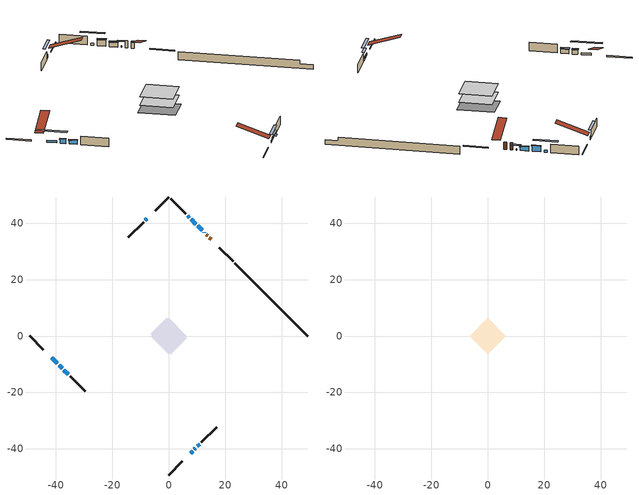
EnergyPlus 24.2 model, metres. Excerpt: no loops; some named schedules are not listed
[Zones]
conditioned space
 floor adiabatic (AdiabaticFloorConstruction): -6.4,0 0,6.4 6.4,0 0,-6.4 z1.13
 floor foundation (Slab1 construction): -6.44,0.76 -0.76,6.44 6.44,-0.76 0.76,-6.44 z-1.19
 wall outside (RimJoist1 construction): 0,-49.24 4.83,-44.4 / -49.24,0 -44.4,-4.83 / 0,49.24 -4.83,44.4 / 22.8,26.43 17.97,31.27 z1.13:1.43
 wall outside (AdiabaticWallConstruction 1): 15.01,34.22 14.42,34.81 / 13.77,35.47 13.31,35.93 z1.13:3.16
 wall outside (AdiabaticWallConstruction): 12.66,36.58 12.51,36.73 z1.13:1.59; -7.79,41.45 -8.28,40.96 z1.13:2.17; 7.79,-41.45 8.44,-40.8 / -41.45,-7.79 -39.51,-9.73 / 7.31,41.93 6.66,42.58 z1.13:1.74; 9.09,-40.15 9.47,-39.77 z1.13:2.02; 11.85,37.38 10.24,39 / -38.85,-10.39 -37.77,-11.46 / -37.12,-12.12 -35.61,-13.63 z1.13:2.35; 9.58,39.66 7.96,41.27 z1.13:2.81; 10.13,-39.11 10.94,-38.3 z1.13:1.66
 wall outside (Wall1 construction): 11.59,-37.65 16.94,-32.3 / -34.95,-14.29 -29.61,-19.63 / -8.93,40.31 -14.28,34.96 / 6,43.23 0.66,48.58 z1.13:3.57
 wall foundation (FoundationWall1 construction): 23.46,25.78,-1.19 23.46,25.78,1.13 46.66,2.58,1.13 46.66,2.58,0.17 49.24,0,0.17 49.24,0,-1.19
 window (WindowConstruction 5): 12.65,36.58 12.51,36.73 z1.13:1.59
 window (WindowConstruction 8): -7.79,41.45 -8.27,40.96 z1.13:2.17
 window (WindowConstruction 9): 7.79,-41.45 8.44,-40.8 z1.13:1.74
 window (WindowConstruction 10): -41.45,-7.79 -39.51,-9.73 z1.13:1.74
 window (WindowConstruction 6): 9.09,-40.14 9.47,-39.77 z1.13:2.02
 window (WindowConstruction): 11.85,37.38 10.24,39 z1.13:2.35
 window (WindowConstruction 1): 9.58,39.66 7.96,41.27 z1.13:2.81
 window (WindowConstruction 2): 10.13,-39.11 10.93,-38.3 z1.13:1.66
 window (WindowConstruction 3): -38.85,-10.39 -37.77,-11.46 z1.13:2.35
 window (WindowConstruction 4): -37.12,-12.12 -35.61,-13.63 z1.13:2.35
 window (WindowConstruction 7): 7.31,41.93 6.66,42.58 z1.13:1.74
 door (Door): 15.01,34.22 14.42,34.81 z1.13:3.16
 door (Door 1): 13.77,35.47 13.31,35.93 z1.13:3.16
 ceiling adiabatic (AdiabaticFloorConstruction): 0,-6.4 6.4,0 0,6.4 -6.4,0 z1.13
attic - vented
 floor to conditioned space (Floor1 construction Reversed): -6.4,0 0,6.4 6.4,0 0,-6.4 z3.57
 roof outside (Roof1 construction): 7.13,-42.1,3.57 0.9,-35.87,6.51 -0.74,-37.51,6.51 5.49,-43.75,3.57; -42.1,-7.13,3.57 -35.87,-0.9,6.51 -37.51,0.74,6.51 -43.75,-5.49,3.57; -7.13,42.1,3.57 -0.9,35.87,6.51 0.74,37.51,6.51 -5.49,43.75,3.57; 15.67,33.57,3.57 9.44,27.33,6.51 11.08,25.69,6.51 17.31,31.92,3.57
shading: 11.65,37.59 13.52,35.72 14.05,36.26 12.18,38.13 z2.81; -10.32,38.91 -5.74,43.5 -6.28,44.03 -10.86,39.45 z5.07; 10.49,-38.75 5.74,-43.5 6.28,-44.03 11.02,-39.29 z4.64; -37.46,-11.78 -43.5,-5.74 -44.03,-6.28 -38,-12.32 z4.64; 10.33,-38.91 8.23,-41.01 8.77,-41.54 10.87,-39.44 z3.24; 10.13,39.11 11.96,37.28 12.49,37.82 10.67,39.64 z2.5; 7.86,41.38 9.68,39.55 10.22,40.09 8.39,41.92 z2.96; 11.04,-38.2 10.02,-39.22 10.56,-39.75 11.58,-38.73 z1.81; -37.67,-11.57 -38.96,-10.28 -39.49,-10.82 -38.2,-12.11 z2.5; -35.5,-13.73 -37.22,-12.01 -37.76,-12.55 -36.04,-14.27 z2.5; 4.61,44.63 9.36,39.88 9.89,40.42 5.15,45.16 z4.64
[Building]
Building 1: Terrain=Suburbs
[Site:Location]
Montreal Intl AP_QC: Latitude {deg}=45.47; Longitude {deg}=-73.74; Time Zone {hr}=-5; Elevation {m}=36; Keep Site Location Information=Yes
[Site:GroundTemperature:Shallow]
2.07863, -0.316383, -0.508184, 0.628371, 5.19101, 9.73239, 13.6695, 16.1636, 16.3755, 14.347, 10.5102, 6.10817
[Site:WaterMainsTemperature]
Calculation Method=Schedule; Temperature Schedule=mains temperature schedule
[Material] Roughness=Rough; Thermal Absorptance=0.9
Name | Thickness {m} | Conductivity {W/m-K} | Density {kg/m3} | Specific Heat {J/kg-K} | Solar Absorptance | Visible Absorptance
asphalt or fiberglass shingles | 0.00635 | 0.162714 | 1121.4 | 1465.45 | 0.4 | 0.4
ceiling loosefill ins | 0.0846667 | 0.0480833 | 16.02 | 1046.75 | 0.7 | 0.7
ceiling stud and cavity | 0.1397 | 0.101066 | 65.682 | 1177.47 | 0.7 | 0.7
concrete 4.0 in. | 0.1016 | 1.803125 | 2242.8 | 837.4 | 0.7 | 0.7
concrete 8.0 in. | 0.2032 | 1.803125 | 2242.8 | 837.4 | 0.7 | 0.7
door material | 0.04445 | 0.053851 | 512.64 | 1214.23 | 0.7 | 0.7
door material 1 | 0.04445 | 0.0451087 | 512.64 | 1214.23 | 0.7 | 0.7
exterior vertical ins | 0.015425 | 0.029427 | 32.04 | 1214.23 | 0.7 | 0.7
floor covering | 0.0127 | 0.0433444 | 54.468 | 1339.84 | 0.6 | 0.6
floor rigid ins; wall rigid ins | 0.512978 | 0.029427 | 32.04 | 1214.23 | 0.7 | 0.7
floor stud and cavity | 0.1397 | 1.75129 | 37.0049 | 1207.88 | 0.7 | 0.7
furniture material conditioned space 1 | 0.1524 | 0.115458 | 640.8 | 1214.23 | 0.6 | 0.6
gypsum board | 0.0127 | 0.160291 | 801 | 837.4 | 0.6 | 0.6
gypsum board 1 | 0.0127 | 0.160291 | 801 | 837.4 | 0.7 | 0.7
osb sheathing 0.5 in. | 0.0127 | 0.115458 | 512.64 | 1214.23 | 0.7 | 0.7
osb sheathing 0.75 in. | 0.01905 | 0.115458 | 512.64 | 1214.23 | 0.7 | 0.7
osb sheathing 2.0 in. | 0.0508 | 0.115458 | 512.64 | 1214.23 | 0.7 | 0.7
rim joist stud and cavity | 0.0508 | 0.0659308 | 125.044 | 1163.47 | 0.6 | 0.6
wall stud and cavity | 0.1397 | 0.440789 | 139.0536 | 1170.24 | 0.7 | 0.7
wall stud and cavity 1 | 0.0889 | 0.380278 | 52.3479 | 1209.89 | 0.7 | 0.7
wall stud and cavity 2 | 0.0889 | 0.391764 | 83.0341 | 1211.67 | 0.7 | 0.7
wood siding | 0.0254 | 0.102417 | 544.68 | 1172.36 | 0.74 | 0.74
wood siding 1; wood siding 2; wood siding 3 | 0.0254 | 0.102417 | 544.68 | 1172.36 | 0.7 | 0.7
[WindowMaterial:SimpleGlazingSystem]
Name | U-Factor {W/m2-K} | Solar Heat Gain Coefficient
WindowMaterial | 3.99958 | 0.69
WindowMaterial 1 | 1.632425 | 0.43
WindowMaterial 2 | 5.26294 | 0.62
WindowMaterial 3 | 4.25509 | 0.68
WindowMaterial 4 | 4.53275 | 0.66
WindowMaterial 5 | 3.10246 | 0.39
WindowMaterial 6 | 2.04862 | 0.29
WindowMaterial 7 | 5.33051 | 0.62
WindowMaterial 8 | 5.0608 | 0.63
[Construction]
AdiabaticFloorConstruction: floor stud and cavity, floor rigid ins, osb sheathing 0.75 in., floor covering
AdiabaticWallConstruction: wood siding 2, wall rigid ins, wall stud and cavity 1, gypsum board
AdiabaticWallConstruction 1: wood siding 3, wall rigid ins, wall stud and cavity 1, gypsum board
Door: door material
Door 1: door material 1
Floor1 construction Reversed: gypsum board, ceiling stud and cavity, ceiling loosefill ins
FoundationWall1 construction: concrete 8.0 in., gypsum board 1
furniture construction conditioned space 1: furniture material conditioned space 1
PartitionWallConstruction: gypsum board, wall stud and cavity 2, gypsum board
RimJoist1 construction: wood siding 1, osb sheathing 2.0 in., rim joist stud and cavity
Roof1 construction: asphalt or fiberglass shingles
Slab1 construction: concrete 4.0 in.
Wall1 construction: wood siding, osb sheathing 0.5 in., wall stud and cavity, gypsum board
WindowConstruction: WindowMaterial
WindowConstruction 1: WindowMaterial 1
WindowConstruction 10; WindowConstruction 7; WindowConstruction 9: WindowMaterial 7
WindowConstruction 2: WindowMaterial 2
WindowConstruction 3: WindowMaterial 3
WindowConstruction 4: WindowMaterial 4
WindowConstruction 5: WindowMaterial 5
WindowConstruction 6: WindowMaterial 6
WindowConstruction 8: WindowMaterial 8
[Zone] Multiplier=1; Part of Total Floor Area=Yes
Name | Volume {m3}
attic - vented | 39.0781
conditioned space | 408.2
[Space]
Name | Zone | Volume {m3}
attic - vented 1 | attic - vented | 39.0781
conditioned space 1 | conditioned space | 408.2
[ZoneInfiltration:EffectiveLeakageArea]
infil attic - vented 1: Zone or Space=attic - vented 1; Schedule=Always On Discrete; Effective Air Leakage Area {cm2}=3276.8; Stack Coefficient=0.000204342; Wind Coefficient=9.65826e-06
[ZoneMixing]
whole house fan mix: Zone or Space=attic - vented; Schedule=Always On Continuous; Design Flow Rate Calculation Method=Flow/Zone; Design Flow Rate {m3/s}=0; Source Zone or Space=conditioned space
[SurfaceProperty:ExposedFoundationPerimeter]
Slab1: Exposed Perimeter Calculation Method=TotalExposedPerimeter; Total Exposed Perimeter {m}=36.455
[InternalMass] Zone or ZoneList=conditioned space; Space or SpaceList=conditioned space 1
Name | Construction | Surface Area {m2}
furniture mass conditioned space 1 | furniture construction conditioned space 1 | 65.5278
partition wall mass | PartitionWallConstruction | 163.82
[Lights]
interior lighting: Zone or ZoneList or Space or SpaceList=conditioned space 1; Schedule=interior lighting schedule; Design Level Calculation Method=LightingLevel; Lighting Level {W}=343.2; Return Air Fraction=0; Fraction Radiant=0.6; Fraction Visible=0.2; Fraction Replaceable=1
[People]
occupants: Zone or ZoneList or Space or SpaceList=conditioned space 1; Number of People Schedule=occupants schedule; Number of People Calculation Method=People; Number of People=3; Fraction Radiant=0.314171; Sensible Heat Fraction=0.56303; Activity Level Schedule=occupants activity schedule; Carbon Dioxide Generation Rate {m3/s-W}=0; Enable ASHRAE 55 Comfort Warnings=No; Mean Radiant Temperature Calculation Type=EnclosureAveraged
[ElectricEquipment] Zone or ZoneList or Space or SpaceList=conditioned space 1; Design Level Calculation Method=EquipmentLevel
Name | Schedule | Design Level {W} | Fraction Latent | Fraction Radiant | Fraction Lost
clothes dryer | clothes dryer schedule | 140.772 | 0.015 | 0.081 | 0.85
clothes washer | clothes washer schedule | 32.1985 | 0.03 | 0.162 | 0.7
cooking range | cooking range schedule | 215.147 | 0.08 | 0.432 | 0.2
dishwasher | dishwasher schedule | 66.8632 | 0.3 | 0.18 | 0.4
fridge | fridge schedule | 72.9452 | 0 | 0.6 | 0
mech vent bath fan 0 | mech vent bath fan 0 schedule | 50.2 | 0 | 0 | 1
mech vent house fan | mech vent house fan schedule | 0 | 0 | 0 | 1
mech vent house fan cfis | mech vent house fan cfis schedule | 0 | 0 | 0 | 0
mech vent range fan 0 | mech vent range fan 0 schedule | 57 | 0 | 0 | 1
misc plug loads | misc plug loads schedule | 494.7 | 0.045 | 0.513 | 0.1
whole house fan | Always On Discrete | 0 | 0 | 0 | 1
[OtherEquipment] Zone or ZoneList or Space or SpaceList=conditioned space 1; Design Level Calculation Method=EquipmentLevel
Name | Fuel Type | Schedule | Design Level {W} | Fraction Latent | Fraction Radiant | Fraction Lost
clothes dryer 1 | Electricity | clothes dryer schedule | 0 | 0.015 | 0.081 | 0.85
cooking range 1 | Electricity | cooking range schedule | 0 | 0.08 | 0.432 | 0.2
general water use latent | None | general water use schedule | 62.594 | 1 | 0 | 0
general water use sensible | None | general water use schedule | -61.6891 | 0 | 0.6 | 0
mech vent house fan latent load | None | Always On Discrete | 0 | 1 | 0 | 0
mech vent house fan sensible load | None | Always On Discrete | 0 | 0 | 0 | 0
water heater energy adjustment1 | Electricity | Always On Discrete | 0.01 | 0 | 0 | 1
[ZoneInfiltration:DesignFlowRate] Zone or ZoneList or Space or SpaceList=conditioned space 1; Schedule=Always On Discrete; Design Flow Rate Calculation Method=Flow/Zone; Design Flow Rate {m3/s}=0
infil flow; natural vent flow; whole house fan flow
[AvailabilityManager:Scheduled]
furnace airloop Availability Manager: Schedule=Always On Discrete
[Foundation:Kiva]
Foundation Kiva 1: Initial Indoor Air Temperature {C}=18; Wall Height Above Grade {m}=1.12999; Wall Depth Below Slab {m}=0.2032; Custom Block Material Name 1=exterior vertical ins; Custom Block Depth 1 {m}=2.31999; Custom Block X Position 1 {m}=0.2159; Custom Block Z Position 1 {m}=0
[Foundation:Kiva:Settings]
Soil Conductivity {W/m-K}=0.849921; Soil Density {kg/m3}=1842.3; Soil Specific Heat {J/kg-K}=418.7; Ground Solar Absorptivity=0.9; Ground Thermal Absorptivity=0.9; Ground Surface Roughness {m}=0.03; Far-Field Width {m}=40; Deep-Ground Boundary Condition=ZeroFlux; Deep-Ground Depth {m}=40; Minimum Cell Dimension {m}=0.2; Maximum Cell Growth Coefficient=3; Simulation Timestep=Timestep
[Exterior:Lights]
exterior lighting: Schedule=exterior lighting schedule; Design Level {W}=75.6
[EnergyManagementSystem:GlobalVariable]
furnace_airloop_Fan_RTF
infil_program_Qfan
infil_program_Qinf
natural_vent_program_Qnv
natural_vent_program_Qwhf
[EnergyManagementSystem:Sensor]
Name | Output:Variable or Output:Meter Index Key | Output:Variable or Output:Meter
airflow_gain | infil flow | Infiltration Sensible Heat Gain Energy
airflow_gain_1 | natural vent flow | Infiltration Sensible Heat Gain Energy
airflow_gain_2 | whole house fan flow | Infiltration Sensible Heat Gain Energy
airflow_loss | infil flow | Infiltration Sensible Heat Loss Energy
airflow_loss_1 | natural vent flow | Infiltration Sensible Heat Loss Energy
airflow_loss_2 | whole house fan flow | Infiltration Sensible Heat Loss Energy
clg_load_cond |  | Cooling:EnergyTransfer:Zone:CONDITIONED SPACE
clg_sp_s; clg_sp_s_1 | cooling setpoint | Schedule Value
clothes_dryer_exhaust_0_sch_s | clothes dryer exhaust 0 schedule | Schedule Value
cool_season | cooling season schedule | Schedule Value
htg_load_cond |  | Heating:EnergyTransfer:Zone:CONDITIONED SPACE
htg_sp_s; htg_sp_s_1 | heating setpoint | Schedule Value
ig_ee_conv | clothes dryer | Electric Equipment Convective Heating Energy
ig_ee_conv_2 | cooking range | Electric Equipment Convective Heating Energy
ig_ee_conv_4 | fridge | Electric Equipment Convective Heating Energy
ig_ee_conv_5 | misc plug loads | Electric Equipment Convective Heating Energy
ig_ee_conv_6 | whole house fan | Electric Equipment Convective Heating Energy
ig_ee_rad | clothes dryer | Electric Equipment Radiant Heating Energy
ig_ee_rad_2 | cooking range | Electric Equipment Radiant Heating Energy
ig_ee_rad_4 | fridge | Electric Equipment Radiant Heating Energy
ig_ee_rad_5 | misc plug loads | Electric Equipment Radiant Heating Energy
ig_ee_rad_6 | whole house fan | Electric Equipment Radiant Heating Energy
ig_lgt_conv | interior lighting | Lights Convective Heating Energy
ig_lgt_rad | interior lighting | Lights Radiant Heating Energy
ig_lgt_vis | interior lighting | Lights Visible Radiation Heating Energy
ig_oe_conv | clothes dryer 1 | Other Equipment Convective Heating Energy
ig_oe_conv_1 | cooking range 1 | Other Equipment Convective Heating Energy
ig_oe_conv_2 | general water use latent | Other Equipment Convective Heating Energy
ig_oe_conv_3 | general water use sensible | Other Equipment Convective Heating Energy
ig_oe_conv_4 | water heater energy adjustment1 | Other Equipment Convective Heating Energy
ig_oe_rad | clothes dryer 1 | Other Equipment Radiant Heating Energy
ig_oe_rad_1 | cooking range 1 | Other Equipment Radiant Heating Energy
ig_oe_rad_2 | general water use latent | Other Equipment Radiant Heating Energy
ig_oe_rad_3 | general water use sensible | Other Equipment Radiant Heating Energy
ig_oe_rad_4 | water heater energy adjustment1 | Other Equipment Radiant Heating Energy
ig_ppl_conv | occupants | People Convective Heating Energy
ig_ppl_rad | occupants | People Radiant Heating Energy
im_conv | furniture mass conditioned space 1 | Surface Inside Face Convection Heat Gain Energy
im_conv_1 | partition wall mass | Surface Inside Face Convection Heat Gain Energy
im_ig | furniture mass conditioned space 1 | Surface Inside Face Internal Gains Radiation Heat Gain Energy
im_ig_1 | partition wall mass | Surface Inside Face Internal Gains Radiation Heat Gain Energy
im_lgt | furniture mass conditioned space 1 | Surface Inside Face Lights Radiation Heat Gain Energy
im_lgt_1 | partition wall mass | Surface Inside Face Lights Radiation Heat Gain Energy
im_sol | furniture mass conditioned space 1 | Surface Inside Face Solar Radiation Heat Gain Energy
im_sol_1 | partition wall mass | Surface Inside Face Solar Radiation Heat Gain Energy
im_surf | furniture mass conditioned space 1 | Surface Inside Face Net Surface Thermal Radiation Heat Gain Energy
im_surf_1 | partition wall mass | Surface Inside Face Net Surface Thermal Radiation Heat Gain Energy
mech_vent_bath_fan_0_sch_s | mech vent bath fan 0 schedule | Schedule Value
mech_vent_range_fan_0_sch_s | mech vent range fan 0 schedule | Schedule Value
mv_conv | mech vent bath fan 0 | Electric Equipment Convective Heating Energy
mv_conv_1 | mech vent house fan | Electric Equipment Convective Heating Energy
mv_conv_2 | mech vent house fan cfis | Electric Equipment Convective Heating Energy
mv_conv_3 | mech vent range fan 0 | Electric Equipment Convective Heating Energy
mv_conv_4 | mech vent house fan latent load | Other Equipment Convective Heating Energy
mv_conv_5 | mech vent house fan sensible load | Other Equipment Convective Heating Energy
mv_rad | mech vent bath fan 0 | Electric Equipment Radiant Heating Energy
mv_rad_1 | mech vent house fan | Electric Equipment Radiant Heating Energy
mv_rad_2 | mech vent house fan cfis | Electric Equipment Radiant Heating Energy
mv_rad_3 | mech vent range fan 0 | Electric Equipment Radiant Heating Energy
mv_rad_4 | mech vent house fan latent load | Other Equipment Radiant Heating Energy
mv_rad_5 | mech vent house fan sensible load | Other Equipment Radiant Heating Energy
natural_vent_s | natural vent schedule | Schedule Value
out_pb_s |  | Site Outdoor Air Barometric Pressure
out_wt_s |  | Site Outdoor Air Humidity Ratio
site_vw_s |  | Site Wind Speed
ss_back_out | Window1 | Surface Window Shortwave from Zone Back Out Window Heat Transfer Rate
ss_back_out_1 | Window10 | Surface Window Shortwave from Zone Back Out Window Heat Transfer Rate
ss_back_out_10 | Window9 | Surface Window Shortwave from Zone Back Out Window Heat Transfer Rate
ss_back_out_2 | Window11 | Surface Window Shortwave from Zone Back Out Window Heat Transfer Rate
ss_back_out_3 | Window12 | Surface Window Shortwave from Zone Back Out Window Heat Transfer Rate
ss_back_out_4 | Window2 | Surface Window Shortwave from Zone Back Out Window Heat Transfer Rate
ss_back_out_5 | Window3 | Surface Window Shortwave from Zone Back Out Window Heat Transfer Rate
ss_back_out_6 | Window4 | Surface Window Shortwave from Zone Back Out Window Heat Transfer Rate
ss_back_out_7 | Window5 | Surface Window Shortwave from Zone Back Out Window Heat Transfer Rate
ss_back_out_8 | Window6 | Surface Window Shortwave from Zone Back Out Window Heat Transfer Rate
ss_back_out_9 | Window7 | Surface Window Shortwave from Zone Back Out Window Heat Transfer Rate
ss_conv | Door1 | Surface Inside Face Convection Heat Gain Energy
ss_conv_1 | Door2 | Surface Inside Face Convection Heat Gain Energy
ss_conv_10 | Window6 | Surface Inside Face Convection Heat Gain Energy
ss_conv_11 | Window7 | Surface Inside Face Convection Heat Gain Energy
ss_conv_12 | Window9 | Surface Inside Face Convection Heat Gain Energy
ss_conv_2 | Window1 | Surface Inside Face Convection Heat Gain Energy
ss_conv_3 | Window10 | Surface Inside Face Convection Heat Gain Energy
ss_conv_4 | Window11 | Surface Inside Face Convection Heat Gain Energy
ss_conv_5 | Window12 | Surface Inside Face Convection Heat Gain Energy
ss_conv_6 | Window2 | Surface Inside Face Convection Heat Gain Energy
ss_conv_7 | Window3 | Surface Inside Face Convection Heat Gain Energy
ss_conv_8 | Window4 | Surface Inside Face Convection Heat Gain Energy
ss_conv_9 | Window5 | Surface Inside Face Convection Heat Gain Energy
ss_ig | Door1 | Surface Inside Face Internal Gains Radiation Heat Gain Energy
ss_ig_1 | Door2 | Surface Inside Face Internal Gains Radiation Heat Gain Energy
ss_ig_10 | Window6 | Surface Inside Face Internal Gains Radiation Heat Gain Energy
ss_ig_11 | Window7 | Surface Inside Face Internal Gains Radiation Heat Gain Energy
ss_ig_12 | Window9 | Surface Inside Face Internal Gains Radiation Heat Gain Energy
ss_ig_2 | Window1 | Surface Inside Face Internal Gains Radiation Heat Gain Energy
ss_ig_3 | Window10 | Surface Inside Face Internal Gains Radiation Heat Gain Energy
ss_ig_4 | Window11 | Surface Inside Face Internal Gains Radiation Heat Gain Energy
ss_ig_5 | Window12 | Surface Inside Face Internal Gains Radiation Heat Gain Energy
ss_ig_6 | Window2 | Surface Inside Face Internal Gains Radiation Heat Gain Energy
ss_ig_7 | Window3 | Surface Inside Face Internal Gains Radiation Heat Gain Energy
ss_ig_8 | Window4 | Surface Inside Face Internal Gains Radiation Heat Gain Energy
ss_ig_9 | Window5 | Surface Inside Face Internal Gains Radiation Heat Gain Energy
ss_lgt | Door1 | Surface Inside Face Lights Radiation Heat Gain Energy
ss_lgt_1 | Door2 | Surface Inside Face Lights Radiation Heat Gain Energy
ss_sol | Door1 | Surface Inside Face Solar Radiation Heat Gain Energy
ss_sol_1 | Door2 | Surface Inside Face Solar Radiation Heat Gain Energy
ss_surf | Door1 | Surface Inside Face Net Surface Thermal Radiation Heat Gain Energy
ss_surf_1 | Door2 | Surface Inside Face Net Surface Thermal Radiation Heat Gain Energy
ss_surf_10 | Window6 | Surface Inside Face Net Surface Thermal Radiation Heat Gain Energy
ss_surf_11 | Window7 | Surface Inside Face Net Surface Thermal Radiation Heat Gain Energy
ss_surf_12 | Window9 | Surface Inside Face Net Surface Thermal Radiation Heat Gain Energy
ss_surf_2 | Window1 | Surface Inside Face Net Surface Thermal Radiation Heat Gain Energy
ss_surf_3 | Window10 | Surface Inside Face Net Surface Thermal Radiation Heat Gain Energy
ss_surf_4 | Window11 | Surface Inside Face Net Surface Thermal Radiation Heat Gain Energy
ss_surf_5 | Window12 | Surface Inside Face Net Surface Thermal Radiation Heat Gain Energy
ss_surf_6 | Window2 | Surface Inside Face Net Surface Thermal Radiation Heat Gain Energy
ss_surf_7 | Window3 | Surface Inside Face Net Surface Thermal Radiation Heat Gain Energy
ss_surf_8 | Window4 | Surface Inside Face Net Surface Thermal Radiation Heat Gain Energy
ss_surf_9 | Window5 | Surface Inside Face Net Surface Thermal Radiation Heat Gain Energy
ss_trans_in | Window1 | Surface Window Transmitted Solar Radiation Rate
ss_trans_in_1 | Window10 | Surface Window Transmitted Solar Radiation Rate
ss_trans_in_10 | Window9 | Surface Window Transmitted Solar Radiation Rate
ss_trans_in_2 | Window11 | Surface Window Transmitted Solar Radiation Rate
ss_trans_in_3 | Window12 | Surface Window Transmitted Solar Radiation Rate
ss_trans_in_4 | Window2 | Surface Window Transmitted Solar Radiation Rate
ss_trans_in_5 | Window3 | Surface Window Transmitted Solar Radiation Rate
ss_trans_in_6 | Window4 | Surface Window Transmitted Solar Radiation Rate
ss_trans_in_7 | Window5 | Surface Window Transmitted Solar Radiation Rate
ss_trans_in_8 | Window6 | Surface Window Transmitted Solar Radiation Rate
ss_trans_in_9 | Window7 | Surface Window Transmitted Solar Radiation Rate
ss_trans_out | Window1 | Surface Inside Face Initial Transmitted Diffuse Transmitted Out Window Solar Radiation Rate
ss_trans_out_1 | Window10 | Surface Inside Face Initial Transmitted Diffuse Transmitted Out Window Solar Radiation Rate
ss_trans_out_10 | Window9 | Surface Inside Face Initial Transmitted Diffuse Transmitted Out Window Solar Radiation Rate
ss_trans_out_2 | Window11 | Surface Inside Face Initial Transmitted Diffuse Transmitted Out Window Solar Radiation Rate
ss_trans_out_3 | Window12 | Surface Inside Face Initial Transmitted Diffuse Transmitted Out Window Solar Radiation Rate
ss_trans_out_4 | Window2 | Surface Inside Face Initial Transmitted Diffuse Transmitted Out Window Solar Radiation Rate
ss_trans_out_5 | Window3 | Surface Inside Face Initial Transmitted Diffuse Transmitted Out Window Solar Radiation Rate
ss_trans_out_6 | Window4 | Surface Inside Face Initial Transmitted Diffuse Transmitted Out Window Solar Radiation Rate
ss_trans_out_7 | Window5 | Surface Inside Face Initial Transmitted Diffuse Transmitted Out Window Solar Radiation Rate
ss_trans_out_8 | Window6 | Surface Inside Face Initial Transmitted Diffuse Transmitted Out Window Solar Radiation Rate
ss_trans_out_9 | Window7 | Surface Inside Face Initial Transmitted Diffuse Transmitted Out Window Solar Radiation Rate
s_conv | Floor1 | Surface Inside Face Convection Heat Gain Energy
s_conv_1 | FoundationWall1 | Surface Inside Face Convection Heat Gain Energy
s_conv_10 | Wall1:225 | Surface Inside Face Convection Heat Gain Energy
s_conv_11 | Wall1:315 | Surface Inside Face Convection Heat Gain Energy
s_conv_12 | Wall1:45 | Surface Inside Face Convection Heat Gain Energy
s_conv_2 | inferred conditioned ceiling | Surface Inside Face Convection Heat Gain Energy
s_conv_3 | inferred conditioned floor | Surface Inside Face Convection Heat Gain Energy
s_conv_4 | RimJoist1:135 | Surface Inside Face Convection Heat Gain Energy
s_conv_5 | RimJoist1:225 | Surface Inside Face Convection Heat Gain Energy
s_conv_6 | RimJoist1:315 | Surface Inside Face Convection Heat Gain Energy
s_conv_7 | RimJoist1:45 | Surface Inside Face Convection Heat Gain Energy
s_conv_8 | Slab1 | Surface Inside Face Convection Heat Gain Energy
s_conv_9 | Wall1:135 | Surface Inside Face Convection Heat Gain Energy
s_ig | Floor1 | Surface Inside Face Internal Gains Radiation Heat Gain Energy
s_ig_1 | FoundationWall1 | Surface Inside Face Internal Gains Radiation Heat Gain Energy
s_ig_10 | Wall1:225 | Surface Inside Face Internal Gains Radiation Heat Gain Energy
s_ig_11 | Wall1:315 | Surface Inside Face Internal Gains Radiation Heat Gain Energy
s_ig_12 | Wall1:45 | Surface Inside Face Internal Gains Radiation Heat Gain Energy
s_ig_2 | inferred conditioned ceiling | Surface Inside Face Internal Gains Radiation Heat Gain Energy
s_ig_3 | inferred conditioned floor | Surface Inside Face Internal Gains Radiation Heat Gain Energy
s_ig_4 | RimJoist1:135 | Surface Inside Face Internal Gains Radiation Heat Gain Energy
s_ig_5 | RimJoist1:225 | Surface Inside Face Internal Gains Radiation Heat Gain Energy
s_ig_6 | RimJoist1:315 | Surface Inside Face Internal Gains Radiation Heat Gain Energy
s_ig_7 | RimJoist1:45 | Surface Inside Face Internal Gains Radiation Heat Gain Energy
s_ig_8 | Slab1 | Surface Inside Face Internal Gains Radiation Heat Gain Energy
s_ig_9 | Wall1:135 | Surface Inside Face Internal Gains Radiation Heat Gain Energy
s_lgt | Floor1 | Surface Inside Face Lights Radiation Heat Gain Energy
s_lgt_1 | FoundationWall1 | Surface Inside Face Lights Radiation Heat Gain Energy
s_lgt_10 | Wall1:225 | Surface Inside Face Lights Radiation Heat Gain Energy
